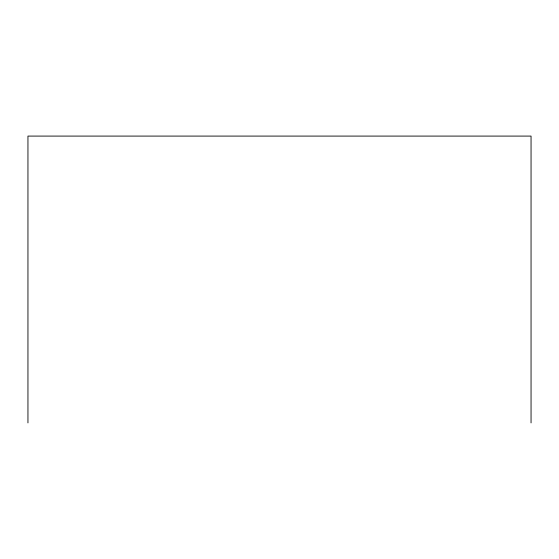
<?xml version="1.0" encoding="UTF-8"?>
<svg xmlns="http://www.w3.org/2000/svg" width="559" height="559" viewBox="0 0 559 559"><rect width="100%" height="100%" fill="white"/><g stroke="black" fill="none" stroke-linecap="round" stroke-linejoin="round"><path stroke-width="0.84" d="M531.05 422.911L531.05 136.089L27.95 136.089L27.95 422.911"/></g></svg>
